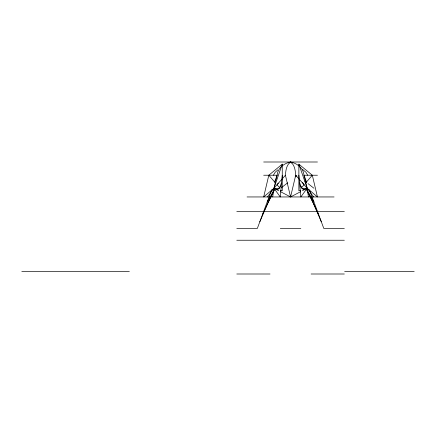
<?xml version="1.0" encoding="UTF-8"?>
<svg xmlns="http://www.w3.org/2000/svg" width="436" height="436" viewBox="0 0 436 436"><rect width="100%" height="100%" fill="white"/><g stroke="black" fill="none" stroke-linecap="round" stroke-linejoin="round"><path stroke-width="0.65" d="M300.655 191.666L290.567 196.952L285.427 175.228C285.771 170.552 286.354 164.89 290.567 162.001C297.156 163.211 303.429 168.198 304.006 175.228L307.184 188.243L308.421 196.952M282.255 175.228L280.293 196.952L273.95 188.243L277.122 175.228C277.699 168.198 283.972 163.211 290.567 162.001C294.774 164.89 295.357 170.552 295.701 175.228L290.567 196.952L280.473 191.666M272.713 196.952L273.95 188.243L282.255 164.159L268.81 175.228L263.676 196.952L273.95 188.243L285.427 175.228M281.367 183.038L279.689 187.807L277.214 189.546L278.893 188.668L280.626 185.959M271.704 189.802L257.333 228.453L236.792 228.453M274.527 182.199L277.122 175.228L263.676 175.228M259.807 221.799L267.671 203.514L274.789 189.273M273.405 175.228L275.192 172.264L277.814 169.887M262.276 215.15L273.061 191.884M267.224 201.841L274.778 188.952M277.182 184.853L278.212 183.093M295.701 175.228L307.184 188.243L317.452 196.952L312.318 175.228L298.873 164.159L307.184 188.243L300.835 196.952L298.873 175.228M267.47 196.952L273.95 188.243L277.143 189.229M304.077 184.782L301.472 187.796L303.914 189.546L302.235 188.668L300.502 185.959L301.44 187.807L299.761 183.038M305.81 182.771L312.318 175.228M289.602 162.95L290.567 162.001L291.526 162.95M281.247 187.823L287.684 182.782M295.188 176.907L296.796 175.648M302.431 190.728L307.184 188.243L313.658 196.952M300.791 190.221L298.873 190.815L298.873 164.159M303.985 189.229L307.184 188.243M276.026 188.886L278.893 188.668M263.676 162.001L317.452 162.001M317.452 175.228L304.006 175.228L306.601 182.199M247.059 196.952L334.069 196.952M236.792 211.678L344.336 211.678M280.293 228.453L300.835 228.453M344.336 228.453L323.801 228.453L309.429 189.802M236.792 240.241L344.336 240.241M21.8 271.426L129.345 271.426M344.658 271.426L414.2 271.426M236.792 273.999L270.026 273.999M311.102 273.999L344.336 273.999M302.235 188.668L305.102 188.886M280.337 190.221L282.255 190.815L282.255 164.159M273.95 188.243L278.697 190.728M302.53 169.386L305.941 172.264L307.723 175.228M304.835 181.104L306.443 182.362M308.05 183.621L313.947 188.243M268.81 175.228L275.318 182.771M277.051 184.782L279.656 187.796M302.579 182.51L303.952 184.853M306.35 188.952L313.904 201.841M306.339 189.273L313.462 203.514L321.327 221.799M308.067 191.884L318.852 215.15"/></g></svg>
